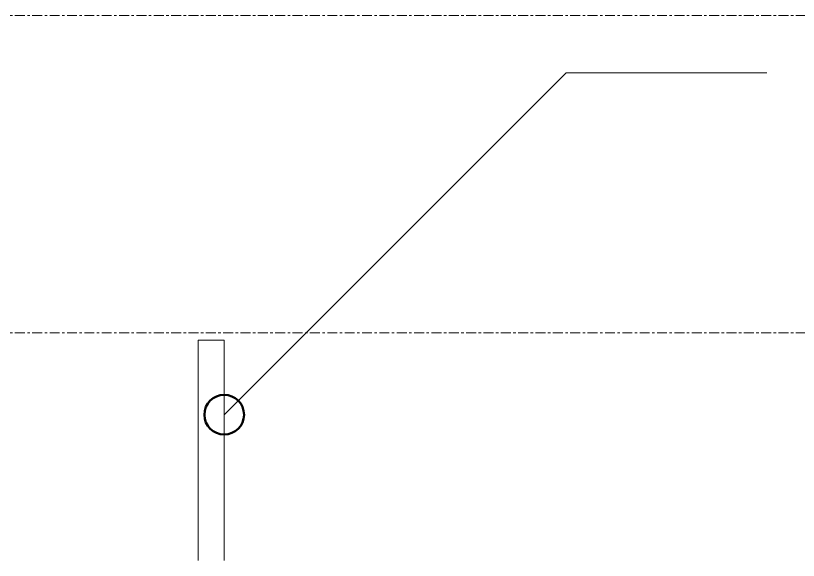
# Model space of a CAD drawing. Header units: inches. Extents: x -3679 to 241, y -496 to 1784.
# Drawn here: x -1187.48 to -1148.02, y 465.52 to 493 of the extents above; entities that cross this region are included whole.
import ezdxf

# ---------------------------------------------------------------- set-up
doc = ezdxf.new("R2010")
doc.units = ezdxf.units.IN
doc.header["$MEASUREMENT"] = 0
doc.linetypes.add('Grid Line', pattern=[0.875, 0.5, -0.125, 0.125, -0.125])
for name, color, linetype, lineweight in [('G-ANNO-DIMS', 251, 'Continuous', 9), ('P-PIPE', 1, 'Continuous', 9), ('S-GRID', 8, 'Continuous', 9)]:
    doc.layers.add(name, color=color, linetype=linetype, lineweight=lineweight)

msp = doc.modelspace()

# ---------------------------------------------------------------- linework, layer by layer
at = {"layer": 'G-ANNO-DIMS'}
for p, q in [((-1176.968, 472.873), (-1159.726, 490.115)), ((-1159.726, 490.115), (-1149.611, 490.115))]:
    msp.add_line(p, q, dxfattribs=at)
at = {"layer": 'G-ANNO-DIMS', "lineweight": 50}
msp.add_circle((-1176.968, 472.873), 1, dxfattribs=at)
at = {"layer": 'P-PIPE'}
for p, q in [((-1178.283, 476.635), (-1178.283, 465.525)), ((-1178.283, 476.635), (-1176.968, 476.635)), ((-1176.968, 465.525), (-1176.968, 476.635))]:
    msp.add_line(p, q, dxfattribs=at)
at = {"layer": 'S-GRID', "linetype": 'Grid Line'}
for p, q in [((-3666.394, 493), (228, 493)), ((-3666.394, 477), (228, 477))]:
    msp.add_line(p, q, dxfattribs=at)

doc.saveas('drawing.dxf')
